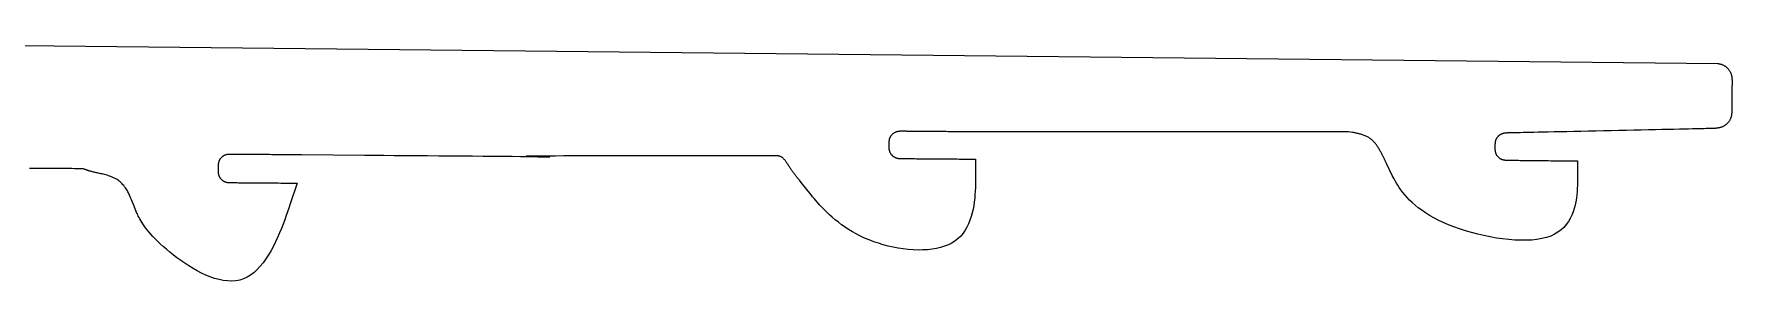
# Model space of a CAD drawing. Header units: millimetres. Extents: x 748 to 1839, y -342 to 525.
# Drawn here: x 1040.7 to 1333.8, y -341.2 to -298.4 of the extents above; entities that cross this region are included whole.
import ezdxf

# ---------------------------------------------------------------- set-up
doc = ezdxf.new("R2010")
doc.units = ezdxf.units.MM

msp = doc.modelspace()

# ---------------------------------------------------------------- linework, layer by layer
at = {"flags": 128}
msp.add_lwpolyline([(849.06424, -298.438248), (1331.347289, -303.562503), (1331.428751, -303.573994), (1331.511852, -303.587619), (1331.596312, -303.603567), (1331.68185, -303.622029), (1331.768183, -303.643193), (1331.855033, -303.667248), (1331.942117, -303.694385), (1332.029155, -303.724793), (1332.115865, -303.75866), (1332.201968, -303.796177), (1332.287203, -303.837477), (1332.371399, -303.882465), (1332.454407, -303.930992), (1332.536077, -303.982908), (1332.61626, -304.038064), (1332.694807, -304.09631), (1332.771567, -304.157495), (1332.846391, -304.22147), (1332.91913, -304.288086), (1332.989633, -304.357191), (1333.057753, -304.428637), (1333.123338, -304.502274), (1333.18624, -304.577951), (1333.246309, -304.655519), (1333.303395, -304.734828), (1333.35735, -304.815729), (1333.408022, -304.898071), (1333.455264, -304.981704), (1333.498925, -305.066479), (1333.538856, -305.152246), (1333.574964, -305.238834), (1333.607389, -305.325984), (1333.636326, -305.41342), (1333.661971, -305.500862), (1333.68452, -305.58803), (1333.70417, -305.674648), (1333.721115, -305.760435), (1333.735552, -305.845114), (1333.747676, -305.928405), (1333.757685, -306.01003), (1333.765773, -306.08971), (1333.772137, -306.167167), (1333.776972, -306.242122), (1333.780475, -306.314295), (1333.782841, -306.38341), (1333.784267, -306.449186), (1333.784948, -306.511344), (1333.78508, -306.569608), (1333.784859, -306.623697), (1333.781877, -306.988778), (1333.781877, -306.988869), (1333.781871, -306.989511), (1333.781857, -306.991253), (1333.78183, -306.994646), (1333.781785, -307.00024), (1333.781718, -307.008585), (1333.781624, -307.020231), (1333.781499, -307.035729), (1333.781339, -307.055628), (1333.781138, -307.080479), (1333.780894, -307.110832), (1333.780601, -307.147238), (1333.780254, -307.190246), (1333.77985, -307.240407), (1333.779384, -307.29827), (1333.778851, -307.364387), (1333.778247, -307.439307), (1333.777568, -307.523581), (1333.776809, -307.617758), (1333.775966, -307.72239), (1333.775037, -307.83775), (1333.774027, -307.963015), (1333.772947, -308.097082), (1333.771805, -308.238853), (1333.770609, -308.387226), (1333.769369, -308.541101), (1333.768094, -308.699378), (1333.766792, -308.860956), (1333.765472, -309.024735), (1333.764144, -309.189614), (1333.762815, -309.354494), (1333.761495, -309.518273), (1333.760194, -309.679851), (1333.758918, -309.838128), (1333.757678, -309.992003), (1333.756483, -310.140376), (1333.75534, -310.282146), (1333.75426, -310.416214), (1333.753251, -310.541478), (1333.752321, -310.656839), (1333.751478, -310.76147), (1333.750719, -310.855648), (1333.75004, -310.939921), (1333.749437, -311.014842), (1333.748904, -311.080958), (1333.748438, -311.138822), (1333.748033, -311.188983), (1333.747687, -311.231991), (1333.747394, -311.268396), (1333.747149, -311.29875), (1333.746949, -311.323601), (1333.746788, -311.3435), (1333.746663, -311.358997), (1333.74657, -311.370644), (1333.746502, -311.378988), (1333.746457, -311.384582), (1333.74643, -311.387975), (1333.746416, -311.389718), (1333.746411, -311.390359), (1333.74641, -311.390451), (1333.743971, -311.689071), (1333.743558, -311.73606), (1333.742938, -311.787264), (1333.741938, -311.84242), (1333.740388, -311.901262), (1333.738117, -311.963528), (1333.734952, -312.028954), (1333.730724, -312.097274), (1333.72526, -312.168226), (1333.718389, -312.241546), (1333.70994, -312.316969), (1333.699742, -312.394231), (1333.687624, -312.473069), (1333.673414, -312.553218), (1333.656941, -312.634415), (1333.638034, -312.716395), (1333.616521, -312.798894), (1333.592232, -312.881649), (1333.564995, -312.964395), (1333.534638, -313.046869), (1333.500991, -313.128807), (1333.463932, -313.209966), (1333.42354, -313.290199), (1333.379943, -313.369379), (1333.333271, -313.447378), (1333.283651, -313.52407), (1333.231213, -313.59933), (1333.176085, -313.67303), (1333.118396, -313.745043), (1333.058275, -313.815244), (1332.995849, -313.883506), (1332.931249, -313.949702), (1332.864602, -314.013706), (1332.796037, -314.075391), (1332.725683, -314.134631), (1332.653669, -314.191299), (1332.580122, -314.245268), (1332.505173, -314.296413), (1332.428949, -314.344606), (1332.351579, -314.389722), (1332.273192, -314.431633), (1332.193938, -314.470259), (1332.11406, -314.505703), (1332.033821, -314.538115), (1331.953485, -314.567643), (1331.873316, -314.594436), (1331.793576, -314.618645), (1331.714531, -314.640418), (1331.636444, -314.659903), (1331.559578, -314.677251), (1331.484198, -314.692611), (1331.410567, -314.706131), (1331.338948, -314.71796), (1331.269607, -314.728249), (1331.202806, -314.737146), (1331.138809, -314.744799), (1331.077881, -314.75136), (1331.020284, -314.756976), (1330.966283, -314.761796), (1330.916141, -314.76597), (1330.577661, -314.792838), (1330.576926, -314.792854), (1330.571774, -314.792966), (1330.557792, -314.793272), (1330.530563, -314.793866), (1330.485672, -314.794847), (1330.418705, -314.796309), (1330.325244, -314.79835), (1330.200875, -314.801066), (1330.041182, -314.804553), (1329.84175, -314.808908), (1329.598163, -314.814227), (1329.306006, -314.820607), (1328.960864, -314.828143), (1328.55832, -314.836934), (1328.09396, -314.847074), (1327.563367, -314.85866), (1326.962128, -314.871789), (1326.285825, -314.886557), (1325.530043, -314.903061), (1324.690368, -314.921397), (1323.764591, -314.941613), (1322.759336, -314.963564), (1321.683433, -314.987058), (1320.545714, -315.011902), (1319.355009, -315.037903), (1318.120149, -315.064868), (1316.849966, -315.092605), (1315.553289, -315.12092), (1314.238951, -315.149621), (1312.915782, -315.178514), (1311.592613, -315.207408), (1310.278275, -315.236109), (1308.981598, -315.264424), (1307.711415, -315.292161), (1306.476555, -315.319126), (1305.28585, -315.345127), (1304.148131, -315.369971), (1303.072228, -315.393465), (1302.066972, -315.415416), (1301.141196, -315.435632), (1300.30152, -315.453968), (1299.545739, -315.470472), (1298.869436, -315.48524), (1298.268197, -315.498369), (1297.737604, -315.509955), (1297.273244, -315.520095), (1296.8707, -315.528886), (1296.525558, -315.536422), (1296.233401, -315.542802), (1295.989814, -315.548121), (1295.790382, -315.552476), (1295.630689, -315.555963), (1295.50632, -315.558679), (1295.412859, -315.56072), (1295.345891, -315.562182), (1295.301001, -315.563163), (1295.273772, -315.563757), (1295.25979, -315.564062), (1295.254638, -315.564175), (1295.253902, -315.564191), (1295.036427, -315.568986), (1295.002207, -315.569761), (1294.964916, -315.570728), (1294.924746, -315.572005), (1294.881889, -315.573712), (1294.836536, -315.575968), (1294.78888, -315.578892), (1294.739111, -315.582605), (1294.687421, -315.587225), (1294.634002, -315.592871), (1294.579046, -315.599664), (1294.522744, -315.607721), (1294.465288, -315.617163), (1294.406869, -315.628109), (1294.347679, -315.640678), (1294.28791, -315.65499), (1294.227753, -315.671164), (1294.1674, -315.689319), (1294.107042, -315.709574), (1294.046872, -315.73205), (1293.987081, -315.756864), (1293.927846, -315.784103), (1293.869285, -315.813712), (1293.811505, -315.845605), (1293.754609, -315.879695), (1293.698703, -315.915893), (1293.643891, -315.954112), (1293.590278, -315.994265), (1293.537968, -316.036265), (1293.487066, -316.080023), (1293.437678, -316.125453), (1293.389907, -316.172466), (1293.343859, -316.220977), (1293.299638, -316.270896), (1293.257348, -316.322136), (1293.217096, -316.374611), (1293.178985, -316.428233), (1293.143119, -316.482913), (1293.109605, -316.538566), (1293.078546, -316.595102), (1293.050048, -316.652436), (1293.024175, -316.71046), (1293.000835, -316.768996), (1292.979897, -316.827847), (1292.961228, -316.886815), (1292.944696, -316.945702), (1292.930169, -317.004311), (1292.917516, -317.062445), (1292.906604, -317.119906), (1292.897303, -317.176497), (1292.889479, -317.23202), (1292.883, -317.286278), (1292.877736, -317.339073), (1292.873554, -317.390208), (1292.870322, -317.439485), (1292.867908, -317.486707), (1292.86618, -317.531677), (1292.865007, -317.574197), (1292.864255, -317.614069), (1292.863795, -317.651097), (1292.861716, -317.901069), (1292.860021, -318.117056), (1292.859776, -318.151042), (1292.859642, -318.188077), (1292.859753, -318.22797), (1292.860244, -318.270531), (1292.861252, -318.315568), (1292.862911, -318.36289), (1292.865356, -318.412307), (1292.868724, -318.463628), (1292.873149, -318.516662), (1292.878767, -318.571218), (1292.885713, -318.627105), (1292.894123, -318.684133), (1292.904131, -318.74211), (1292.915874, -318.800846), (1292.929487, -318.86015), (1292.945104, -318.919831), (1292.962862, -318.979698), (1292.982895, -319.03956), (1293.005339, -319.099226), (1293.03033, -319.158507), (1293.057963, -319.217224), (1293.088173, -319.275262), (1293.120856, -319.332518), (1293.155909, -319.388889), (1293.193227, -319.444274), (1293.232705, -319.498569), (1293.27424, -319.551671), (1293.317727, -319.60348), (1293.363063, -319.653892), (1293.410142, -319.702805), (1293.458861, -319.750116), (1293.509116, -319.795723), (1293.560802, -319.839523), (1293.613815, -319.881415), (1293.668051, -319.921295), (1293.723406, -319.959062), (1293.779775, -319.994612), (1293.837055, -320.027844), (1293.895141, -320.058654), (1293.953928, -320.086941), (1294.013299, -320.112641), (1294.073075, -320.135844), (1294.133064, -320.156681), (1294.193072, -320.175279), (1294.252908, -320.19177), (1294.312379, -320.206282), (1294.371291, -320.218945), (1294.429454, -320.229888), (1294.486673, -320.239241), (1294.542757, -320.247134), (1294.597513, -320.253695), (1294.650748, -320.259054), (1294.702269, -320.263341), (1294.751885, -320.266685), (1294.799402, -320.269215), (1294.844628, -320.271062), (1294.88737, -320.272354), (1294.927436, -320.273222), (1294.964633, -320.273793), (1295.215707, -320.276638), (1295.215955, -320.276641), (1295.217688, -320.27666), (1295.222394, -320.276711), (1295.231558, -320.276811), (1295.246665, -320.276977), (1295.269203, -320.277223), (1295.300657, -320.277567), (1295.342512, -320.278024), (1295.396256, -320.278612), (1295.463374, -320.279346), (1295.545352, -320.280242), (1295.643675, -320.281317), (1295.759831, -320.282587), (1295.895305, -320.284068), (1296.051583, -320.285776), (1296.230151, -320.287728), (1296.432495, -320.28994), (1296.660101, -320.292429), (1296.914455, -320.295209), (1297.197043, -320.298299), (1297.508608, -320.301705), (1297.846921, -320.305404), (1298.20901, -320.309362), (1298.591903, -320.313548), (1298.992629, -320.317929), (1299.408214, -320.322472), (1299.835687, -320.327145), (1300.272076, -320.331916), (1300.714409, -320.336752), (1301.159715, -320.34162), (1301.60502, -320.346489), (1302.047353, -320.351324), (1302.483742, -320.356095), (1302.911216, -320.360768), (1303.326801, -320.365312), (1303.727526, -320.369693), (1304.110419, -320.373878), (1304.472508, -320.377837), (1304.810822, -320.381536), (1305.122387, -320.384942), (1305.404975, -320.388031), (1305.659329, -320.390812), (1305.886935, -320.3933), (1306.089279, -320.395512), (1306.267846, -320.397464), (1306.424124, -320.399173), (1306.559598, -320.400654), (1306.675754, -320.401924), (1306.774078, -320.402999), (1306.856056, -320.403895), (1306.923173, -320.404629), (1306.976917, -320.405216), (1307.018773, -320.405674), (1307.050227, -320.406018), (1307.072764, -320.406264), (1307.087872, -320.406429), (1307.097036, -320.406529), (1307.101741, -320.406581), (1307.103475, -320.4066), (1307.103723, -320.406602), (1307.107691, -323.190543), (1307.107735, -323.6282), (1307.104356, -324.102737), (1307.094069, -324.609274), (1307.073392, -325.142931), (1307.03884, -325.69883), (1306.986931, -326.27209), (1306.91418, -326.857832), (1306.817105, -327.451176), (1306.692223, -328.047243), (1306.536048, -328.641154), (1306.3451, -329.228029), (1306.115892, -329.802988), (1305.844944, -330.361152), (1305.52877, -330.897641), (1305.163888, -331.407576), (1304.746814, -331.886077), (1304.274064, -332.328265), (1303.742156, -332.72926), (1303.147606, -333.084183), (1302.48693, -333.388154), (1301.758278, -333.637468), (1300.96633, -333.833115), (1300.1174, -333.977261), (1299.217801, -334.072071), (1298.273847, -334.11971), (1297.29185, -334.122342), (1296.278125, -334.082133), (1295.238985, -334.001247), (1294.180743, -333.88185), (1293.109713, -333.726107), (1292.032208, -333.536182), (1290.954541, -333.314241), (1289.883026, -333.062449), (1288.823977, -332.78297), (1287.783706, -332.47797), (1286.768527, -332.149613), (1285.784753, -331.800065), (1284.838699, -331.431491), (1283.936677, -331.046055), (1283.085, -330.645923), (1282.288566, -330.233225), (1281.546602, -329.809952), (1280.856921, -329.378061), (1280.217333, -328.93951), (1279.625651, -328.496253), (1279.079685, -328.05025), (1278.577248, -327.603455), (1278.116152, -327.157826), (1277.694206, -326.71532), (1277.309224, -326.277893), (1276.959017, -325.847502), (1276.641396, -325.426104), (1276.354173, -325.015656), (1276.09516, -324.618114), (1275.862167, -324.235435), (1275.653007, -323.869576), (1275.465492, -323.522494), (1275.297432, -323.196145), (1275.146639, -322.892486), (1274.151565, -320.8399), (1273.931609, -320.385727), (1273.896987, -320.314264), (1273.859188, -320.236401), (1273.818336, -320.152553), (1273.774554, -320.063133), (1273.727966, -319.968554), (1273.678693, -319.86923), (1273.62686, -319.765574), (1273.572589, -319.657999), (1273.516004, -319.546919), (1273.457228, -319.432748), (1273.396383, -319.315899), (1273.333594, -319.196786), (1273.268982, -319.075821), (1273.202671, -318.953418), (1273.134785, -318.829992), (1273.065446, -318.705954), (1272.994778, -318.58172), (1272.922903, -318.457701), (1272.849945, -318.334312), (1272.776026, -318.211966), (1272.701217, -318.091028), (1272.625369, -317.971663), (1272.548281, -317.85399), (1272.469753, -317.738126), (1272.389584, -317.624188), (1272.30757, -317.512294), (1272.223513, -317.402562), (1272.13721, -317.295109), (1272.04846, -317.190053), (1271.957063, -317.08751), (1271.862816, -316.987599), (1271.765519, -316.890437), (1271.66497, -316.796142), (1271.560968, -316.704831), (1271.453313, -316.616621), (1271.341802, -316.53163), (1271.226235, -316.449976), (1271.10641, -316.371776), (1270.982126, -316.297147), (1270.853182, -316.226207), (1270.719526, -316.159036), (1270.581702, -316.095558), (1270.440402, -316.035661), (1270.29632, -315.979232), (1270.150149, -315.926158), (1270.002581, -315.876327), (1269.854309, -315.829624), (1269.706027, -315.785939), (1269.558427, -315.745157), (1269.412202, -315.707166), (1269.268045, -315.671853), (1269.12665, -315.639106), (1268.988709, -315.60881), (1268.854914, -315.580855), (1268.72596, -315.555125), (1268.602539, -315.53151), (1268.485343, -315.509895), (1268.375067, -315.490169), (1268.272402, -315.472218), (1267.578197, -315.352627), (1267.576823, -315.352627), (1267.567202, -315.352626), (1267.541089, -315.352623), (1267.490237, -315.352617), (1267.406401, -315.352608), (1267.281333, -315.352595), (1267.106788, -315.352576), (1266.874519, -315.35255), (1266.576281, -315.352518), (1266.203826, -315.352477), (1265.74891, -315.352428), (1265.203284, -315.352368), (1264.558705, -315.352298), (1263.806924, -315.352216), (1262.939696, -315.352121), (1261.948775, -315.352013), (1260.825914, -315.351891), (1259.562867, -315.351753), (1258.151388, -315.351599), (1256.583231, -315.351428), (1254.854273, -315.35124), (1252.976883, -315.351035), (1250.967553, -315.350816), (1248.842775, -315.350584), (1246.619044, -315.350342), (1244.31285, -315.35009), (1241.940686, -315.349832), (1239.519045, -315.349568), (1237.064418, -315.3493), (1234.5933, -315.349031), (1232.122181, -315.348761), (1229.667555, -315.348494), (1227.245914, -315.34823), (1224.87375, -315.347971), (1222.567556, -315.347719), (1220.343824, -315.347477), (1218.219047, -315.347245), (1216.209717, -315.347026), (1214.332327, -315.346822), (1212.603369, -315.346633), (1211.035212, -315.346462), (1209.623733, -315.346308), (1208.360686, -315.346171), (1207.237825, -315.346048), (1206.246904, -315.34594), (1205.379676, -315.345845), (1204.627895, -315.345764), (1203.983315, -315.345693), (1203.43769, -315.345634), (1202.982774, -315.345584), (1202.610319, -315.345544), (1202.312081, -315.345511), (1202.079812, -315.345486), (1201.905267, -315.345467), (1201.780199, -315.345453), (1201.696363, -315.345444), (1201.645511, -315.345438), (1201.619398, -315.345436), (1201.609777, -315.345434), (1201.608403, -315.345434), (1201.608403, -315.345435), (1201.608402, -315.345438), (1201.608401, -315.345447), (1201.608399, -315.345463), (1201.608394, -315.345491), (1201.608388, -315.345533), (1201.60838, -315.34559), (1201.608368, -315.345667), (1201.608354, -315.345766), (1201.608336, -315.345889), (1201.608313, -315.34604), (1201.608287, -315.34622), (1201.608255, -315.346433), (1201.608219, -315.346682), (1201.608176, -315.346969), (1201.608128, -315.347297), (1201.608073, -315.347668), (1201.608011, -315.348086), (1201.607942, -315.348553), (1201.607865, -315.349072), (1201.607781, -315.349644), (1201.607689, -315.350265), (1201.607591, -315.35093), (1201.607487, -315.351633), (1201.607378, -315.352369), (1201.607266, -315.353132), (1201.60715, -315.353916), (1201.607031, -315.354718), (1201.606911, -315.35553), (1201.606791, -315.356347), (1201.60667, -315.357165), (1201.60655, -315.357977), (1201.606432, -315.358778), (1201.606316, -315.359563), (1201.606203, -315.360326), (1201.606094, -315.361062), (1201.60599, -315.361765), (1201.605892, -315.36243), (1201.6058, -315.363051), (1201.605716, -315.363623), (1201.605639, -315.364142), (1201.60557, -315.364609), (1201.605509, -315.365026), (1201.605454, -315.365398), (1201.605405, -315.365726), (1201.605363, -315.366013), (1201.605326, -315.366261), (1201.605295, -315.366475), (1201.605268, -315.366655), (1201.605246, -315.366806), (1201.605228, -315.366929), (1201.605213, -315.367028), (1201.605202, -315.367104), (1201.605193, -315.367162), (1201.605187, -315.367204), (1201.605183, -315.367231), (1201.60518, -315.367248), (1201.605179, -315.367257), (1201.605179, -315.36726), (1201.60495, -315.367259), (1201.60335, -315.367245), (1201.599006, -315.36721), (1201.590548, -315.367141), (1201.576603, -315.367028), (1201.5558, -315.366859), (1201.526767, -315.366622), (1201.488133, -315.366308), (1201.438525, -315.365904), (1201.376573, -315.3654), (1201.300905, -315.364784), (1201.210149, -315.364046), (1201.102933, -315.363174), (1200.977885, -315.362156), (1200.833635, -315.360982), (1200.668811, -315.359641), (1200.48204, -315.358121), (1200.271952, -315.356412), (1200.037174, -315.354501), (1199.776336, -315.352379), (1199.48875, -315.350039), (1199.176475, -315.347498), (1198.842254, -315.344778), (1198.48883, -315.341902), (1198.118947, -315.338893), (1197.735347, -315.335771), (1197.340774, -315.332561), (1196.937972, -315.329283), (1196.529683, -315.325961), (1196.11865, -315.322616), (1195.707618, -315.319272), (1195.299328, -315.315949), (1194.896526, -315.312672), (1194.501953, -315.309461), (1194.118353, -315.30634), (1193.74847, -315.30333), (1193.395046, -315.300454), (1193.060825, -315.297734), (1192.74855, -315.295193), (1192.460964, -315.292853), (1192.200126, -315.290731), (1191.965348, -315.28882), (1191.75526, -315.287111), (1191.568489, -315.285591), (1191.403665, -315.28425), (1191.259415, -315.283076), (1191.134368, -315.282059), (1191.027152, -315.281186), (1190.936395, -315.280448), (1190.860727, -315.279832), (1190.798775, -315.279328), (1190.749168, -315.278924), (1190.710533, -315.27861), (1190.6815, -315.278374), (1190.660697, -315.278204), (1190.646752, -315.278091), (1190.638294, -315.278022), (1190.63395, -315.277987), (1190.63235, -315.277974), (1190.632122, -315.277972), (1190.414605, -315.276194), (1190.380378, -315.275937), (1190.34308, -315.275787), (1190.302903, -315.275878), (1190.260038, -315.276345), (1190.214677, -315.277322), (1190.167013, -315.278943), (1190.117235, -315.281342), (1190.065537, -315.284653), (1190.01211, -315.28901), (1189.957146, -315.294548), (1189.900837, -315.3014), (1189.843373, -315.309701), (1189.784947, -315.319585), (1189.725752, -315.331186), (1189.665977, -315.344637), (1189.605815, -315.360074), (1189.545459, -315.37763), (1189.485099, -315.397439), (1189.424927, -315.419636), (1189.365135, -315.444354), (1189.3059, -315.471689), (1189.247342, -315.501577), (1189.189564, -315.533917), (1189.132673, -315.568605), (1189.076771, -315.60554), (1189.021965, -315.644619), (1188.968358, -315.685741), (1188.916056, -315.728803), (1188.865163, -315.773702), (1188.815783, -315.820337), (1188.768022, -315.868606), (1188.721984, -315.918405), (1188.677773, -315.969633), (1188.635495, -316.022187), (1188.595254, -316.075966), (1188.557155, -316.130866), (1188.521302, -316.186787), (1188.4878, -316.243625), (1188.456753, -316.301278), (1188.428267, -316.359644), (1188.402407, -316.418606), (1188.379079, -316.477986), (1188.358153, -316.537592), (1188.339496, -316.597231), (1188.322976, -316.65671), (1188.308461, -316.715838), (1188.29582, -316.774421), (1188.28492, -316.832268), (1188.27563, -316.889184), (1188.267817, -316.944979), (1188.261349, -316.99946), (1188.256095, -317.052433), (1188.251923, -317.103707), (1188.2487, -317.153088), (1188.246295, -317.200385), (1188.244576, -317.245405), (1188.243411, -317.287955), (1188.242668, -317.327843), (1188.242214, -317.364877), (1188.240183, -317.61485), (1188.238405, -317.830837), (1188.238148, -317.864823), (1188.237999, -317.901859), (1188.238095, -317.941753), (1188.238571, -317.984317), (1188.239563, -318.029359), (1188.241205, -318.076689), (1188.243634, -318.126116), (1188.246985, -318.177451), (1188.251394, -318.230503), (1188.256997, -318.285082), (1188.263928, -318.340996), (1188.272323, -318.398057), (1188.282318, -318.456073), (1188.294049, -318.514854), (1188.30765, -318.57421), (1188.323258, -318.63395), (1188.341008, -318.693885), (1188.361036, -318.753823), (1188.383477, -318.813574), (1188.408467, -318.872949), (1188.4361, -318.931771), (1188.466314, -318.989921), (1188.499003, -319.047296), (1188.534063, -319.103791), (1188.571389, -319.159304), (1188.610877, -319.213729), (1188.652423, -319.266963), (1188.695922, -319.318901), (1188.741269, -319.369441), (1188.788361, -319.418477), (1188.837093, -319.465906), (1188.887359, -319.511623), (1188.939057, -319.555526), (1188.992081, -319.597509), (1189.046327, -319.63747), (1189.10169, -319.675303), (1189.158067, -319.710905), (1189.215352, -319.744172), (1189.273441, -319.775), (1189.33223, -319.803285), (1189.3916, -319.828962), (1189.451372, -319.852123), (1189.511355, -319.8729), (1189.571356, -319.891422), (1189.631183, -319.907822), (1189.690642, -319.92223), (1189.749543, -319.934778), (1189.807692, -319.945596), (1189.864897, -319.954816), (1189.920966, -319.962568), (1189.975706, -319.968984), (1190.028924, -319.974195), (1190.08043, -319.978332), (1190.130029, -319.981526), (1190.177529, -319.983908), (1190.222739, -319.98561), (1190.265466, -319.986761), (1190.305517, -319.987494), (1190.3427, -319.987939), (1190.593678, -319.989923), (1190.59394, -319.989925), (1190.595778, -319.98994), (1190.600766, -319.989981), (1190.61048, -319.990059), (1190.626495, -319.99019), (1190.650385, -319.990384), (1190.683727, -319.990655), (1190.728095, -319.991016), (1190.785064, -319.991479), (1190.856211, -319.992057), (1190.943109, -319.992763), (1191.047335, -319.993611), (1191.170463, -319.994611), (1191.314068, -319.995779), (1191.479727, -319.997125), (1191.669013, -319.998664), (1191.883502, -320.000407), (1192.12477, -320.002369), (1192.394391, -320.00456), (1192.693941, -320.006995), (1193.024208, -320.00968), (1193.382828, -320.012595), (1193.766651, -320.015715), (1194.172527, -320.019014), (1194.597305, -320.022467), (1195.037835, -320.026048), (1195.490967, -320.029731), (1195.95355, -320.033491), (1196.422434, -320.037303), (1196.894468, -320.04114), (1197.366502, -320.044977), (1197.835386, -320.048788), (1198.297969, -320.052548), (1198.7511, -320.056232), (1199.191631, -320.059813), (1199.616409, -320.063265), (1200.022285, -320.066565), (1200.406108, -320.069685), (1200.764728, -320.0726), (1201.094994, -320.075284), (1201.394544, -320.077719), (1201.664165, -320.079911), (1201.905433, -320.081872), (1202.119923, -320.083616), (1202.309209, -320.085154), (1202.474867, -320.086501), (1202.618473, -320.087668), (1202.741601, -320.088669), (1202.845826, -320.089516), (1202.932724, -320.090223), (1203.003871, -320.090801), (1203.060841, -320.091264), (1203.105209, -320.091625), (1203.13855, -320.091896), (1203.162441, -320.09209), (1203.178455, -320.09222), (1203.188169, -320.092299), (1203.193157, -320.09234), (1203.194995, -320.092354), (1203.195257, -320.092357), (1203.199267, -322.999358), (1203.199456, -323.456435), (1203.197048, -323.952464), (1203.189386, -324.482793), (1203.173814, -325.042769), (1203.147674, -325.627739), (1203.108309, -326.233049), (1203.053064, -326.854049), (1202.979279, -327.486084), (1202.8843, -328.124501), (1202.765469, -328.764649), (1202.620128, -329.401874), (1202.445622, -330.031524), (1202.239292, -330.648946), (1201.998483, -331.249487), (1201.720537, -331.828493), (1201.402798, -332.381314), (1201.042607, -332.903295), (1200.63731, -333.389784), (1200.184248, -333.836129), (1199.680764, -334.237676), (1199.125344, -334.590778), (1198.521037, -334.895812), (1197.872037, -335.154158), (1197.182535, -335.367199), (1196.456724, -335.536315), (1195.698795, -335.662889), (1194.912941, -335.748303), (1194.103354, -335.793936), (1193.274226, -335.801172), (1192.42975, -335.771391), (1191.574117, -335.705976), (1190.71152, -335.606307), (1189.846151, -335.473767), (1188.982202, -335.309737), (1188.123865, -335.115598), (1187.275333, -334.892732), (1186.440798, -334.64252), (1185.624452, -334.366345), (1184.830486, -334.065587), (1184.063094, -333.741629), (1183.325698, -333.396033), (1182.618642, -333.031092), (1181.9415, -332.649281), (1181.293846, -332.253073), (1180.675255, -331.844942), (1180.085302, -331.427363), (1179.52356, -331.00281), (1178.989604, -330.573757), (1178.483008, -330.142678), (1178.003347, -329.712047), (1177.550196, -329.28434), (1177.123127, -328.862029), (1176.721717, -328.447589), (1176.345538, -328.043494), (1175.994166, -327.652219), (1175.667175, -327.276237), (1175.364139, -326.918024), (1175.084633, -326.580052), (1174.828231, -326.264796), (1173.110995, -324.130428), (1172.79026, -323.731689), (1172.739799, -323.668941), (1172.684856, -323.600532), (1172.625759, -323.526783), (1172.562839, -323.448015), (1172.496423, -323.364547), (1172.426841, -323.276701), (1172.354421, -323.184796), (1172.279493, -323.089154), (1172.202386, -322.990095), (1172.123428, -322.887938), (1172.042948, -322.783006), (1171.961276, -322.675617), (1171.87874, -322.566093), (1171.795669, -322.454755), (1171.712392, -322.341922), (1171.629238, -322.227915), (1171.546537, -322.113054), (1171.464616, -321.997661), (1171.383805, -321.882055), (1171.304433, -321.766557), (1171.226756, -321.651477), (1171.150734, -321.537081), (1171.076257, -321.423627), (1171.003212, -321.311369), (1170.931488, -321.200566), (1170.860973, -321.091472), (1170.791555, -320.984344), (1170.723122, -320.879439), (1170.655564, -320.777012), (1170.588767, -320.67732), (1170.52262, -320.580619), (1170.457011, -320.487166), (1170.39183, -320.397217), (1170.326963, -320.311027), (1170.262299, -320.228854), (1170.197726, -320.150953), (1170.133133, -320.077581), (1170.068408, -320.008994), (1170.003438, -319.945448), (1169.938113, -319.8872), (1169.872372, -319.834417), (1169.806363, -319.786909), (1169.740284, -319.744401), (1169.674334, -319.706613), (1169.608712, -319.673267), (1169.543617, -319.644087), (1169.479249, -319.618794), (1169.415805, -319.597111), (1169.353485, -319.578759), (1169.292487, -319.563462), (1169.233011, -319.550941), (1169.175256, -319.540918), (1169.119421, -319.533117), (1169.065703, -319.527258), (1169.014303, -319.523064), (1168.965419, -319.520259), (1168.91925, -319.518563), (1168.875996, -319.517698), (1168.835854, -319.517389), (1168.564972, -319.517438), (1159.132761, -319.519381), (1157.6502, -319.519693), (1156.044227, -319.520067), (1154.332913, -319.520537), (1152.534331, -319.521138), (1150.66655, -319.521902), (1148.747643, -319.522863), (1146.795681, -319.524054), (1144.828735, -319.52551), (1142.864876, -319.527264), (1140.922176, -319.529348), (1139.018707, -319.531798), (1137.172539, -319.534646), (1135.401744, -319.537927), (1133.724393, -319.541672), (1132.158558, -319.545918), (1130.722309, -319.550695), (1129.433719, -319.55604), (1128.310858, -319.561984), (1127.371798, -319.568561), (1126.634611, -319.575806), (1126.110691, -319.583725), (1125.784732, -319.592215), (1125.634752, -319.601148), (1125.638769, -319.610394), (1125.774799, -319.619826), (1126.020861, -319.629314), (1126.354971, -319.638728), (1126.755149, -319.647941), (1127.19941, -319.656823), (1127.665774, -319.665245), (1128.132256, -319.673078), (1128.576876, -319.680193), (1128.97765, -319.686462), (1129.312596, -319.691756), (1129.559732, -319.695945), (1129.697075, -319.6989), (1129.702644, -319.700493), (1129.554454, -319.700595), (1129.230525, -319.699076), (1128.708873, -319.695808), (1127.974188, -319.690709), (1127.037845, -319.683883), (1125.917893, -319.675481), (1124.632378, -319.665656), (1123.199348, -319.654557), (1121.636851, -319.642337), (1119.962934, -319.629146), (1118.195644, -319.615137), (1116.353029, -319.60046), (1114.453136, -319.585267), (1112.514014, -319.569709), (1110.553708, -319.553938), (1108.590267, -319.538104), (1106.641739, -319.522359), (1104.72617, -319.506855), (1102.861608, -319.491743), (1101.066101, -319.477173), (1099.357695, -319.463298), (1097.75444, -319.450268), (1086.858085, -319.361679), (1086.857835, -319.361677), (1086.856085, -319.361663), (1086.851333, -319.361624), (1086.842081, -319.361549), (1086.826827, -319.361425), (1086.804071, -319.361241), (1086.772313, -319.360983), (1086.730052, -319.36064), (1086.675788, -319.360199), (1086.608021, -319.359649), (1086.525249, -319.358976), (1086.425974, -319.35817), (1086.308693, -319.357218), (1086.171908, -319.356107), (1086.014117, -319.354826), (1085.833821, -319.353362), (1085.629518, -319.351703), (1085.399709, -319.349836), (1085.142892, -319.347751), (1084.857569, -319.345434), (1084.542988, -319.342879), (1084.201399, -319.340105), (1083.835805, -319.337136), (1083.449205, -319.333997), (1083.044601, -319.330711), (1082.624992, -319.327304), (1082.193381, -319.323799), (1081.752767, -319.320221), (1081.306152, -319.316594), (1080.856536, -319.312943), (1080.40692, -319.309291), (1079.960304, -319.305665), (1079.519691, -319.302087), (1079.088079, -319.298582), (1078.668471, -319.295174), (1078.263867, -319.291888), (1077.877267, -319.288749), (1077.511672, -319.28578), (1077.170084, -319.283006), (1076.855503, -319.280452), (1076.570179, -319.278135), (1076.313363, -319.276049), (1076.083554, -319.274183), (1075.879251, -319.272524), (1075.698954, -319.27106), (1075.541164, -319.269778), (1075.404378, -319.268667), (1075.287098, -319.267715), (1075.187822, -319.266909), (1075.105051, -319.266237), (1075.037284, -319.265686), (1074.98302, -319.265246), (1074.940759, -319.264903), (1074.909, -319.264645), (1074.886245, -319.26446), (1074.870991, -319.264336), (1074.861738, -319.264261), (1074.856987, -319.264222), (1074.855237, -319.264208), (1074.854987, -319.264206), (1074.63747, -319.262387), (1074.603243, -319.262123), (1074.565945, -319.261966), (1074.525768, -319.26205), (1074.482903, -319.262509), (1074.437543, -319.263478), (1074.389879, -319.265091), (1074.340102, -319.267481), (1074.288405, -319.270784), (1074.234979, -319.275134), (1074.180016, -319.280663), (1074.123708, -319.287508), (1074.066247, -319.295802), (1074.007824, -319.305679), (1073.948631, -319.317273), (1073.888859, -319.33072), (1073.828702, -319.346152), (1073.768349, -319.363704), (1073.707994, -319.38351), (1073.647827, -319.405705), (1073.588041, -319.430423), (1073.528813, -319.457758), (1073.470261, -319.487648), (1073.412491, -319.519991), (1073.355608, -319.554683), (1073.299714, -319.591623), (1073.244916, -319.630708), (1073.191318, -319.671837), (1073.139024, -319.714906), (1073.088139, -319.759814), (1073.038767, -319.806458), (1072.991013, -319.854736), (1072.944982, -319.904545), (1072.900779, -319.955783), (1072.858507, -320.008349), (1072.818271, -320.062139), (1072.780176, -320.117051), (1072.744327, -320.172984), (1072.710828, -320.229834), (1072.679783, -320.287499), (1072.651297, -320.345878), (1072.625436, -320.404852), (1072.602107, -320.464245), (1072.581178, -320.523863), (1072.562517, -320.583514), (1072.545993, -320.643006), (1072.531473, -320.702145), (1072.518825, -320.76074), (1072.507919, -320.818598), (1072.498621, -320.875526), (1072.4908, -320.931332), (1072.484325, -320.985823), (1072.479063, -321.038807), (1072.474882, -321.090091), (1072.471652, -321.139482), (1072.469238, -321.186788), (1072.467511, -321.231817), (1072.466338, -321.274375), (1072.465587, -321.314271), (1072.465127, -321.351311), (1072.463048, -321.601332), (1072.463048, -321.601334), (1072.463048, -321.601346), (1072.463048, -321.601381), (1072.463049, -321.601448), (1072.463051, -321.601558), (1072.463053, -321.601722), (1072.463056, -321.601952), (1072.463061, -321.602258), (1072.463066, -321.60265), (1072.463073, -321.60314), (1072.463082, -321.603739), (1072.463092, -321.604457), (1072.463104, -321.605305), (1072.463118, -321.606294), (1072.463135, -321.607435), (1072.463153, -321.608739), (1072.463175, -321.610217), (1072.463198, -321.611879), (1072.463225, -321.613736), (1072.463254, -321.6158), (1072.463287, -321.618075), (1072.463322, -321.620545), (1072.46336, -321.623189), (1072.4634, -321.625985), (1072.463442, -321.628911), (1072.463485, -321.631946), (1072.46353, -321.635068), (1072.463575, -321.638254), (1072.463621, -321.641484), (1072.463668, -321.644736), (1072.463714, -321.647988), (1072.46376, -321.651218), (1072.463806, -321.654404), (1072.46385, -321.657526), (1072.463894, -321.66056), (1072.463936, -321.663486), (1072.463975, -321.666282), (1072.464013, -321.668926), (1072.464049, -321.671397), (1072.464081, -321.673672), (1072.464111, -321.675735), (1072.464137, -321.677593), (1072.464161, -321.679255), (1072.464182, -321.680732), (1072.464201, -321.682036), (1072.464217, -321.683177), (1072.464231, -321.684167), (1072.464243, -321.685015), (1072.464253, -321.685733), (1072.464262, -321.686331), (1072.464269, -321.686822), (1072.464274, -321.687214), (1072.464279, -321.68752), (1072.464282, -321.687749), (1072.464284, -321.687914), (1072.464286, -321.688024), (1072.464287, -321.688091), (1072.464288, -321.688126), (1072.464288, -321.688138), (1072.464288, -321.68814), (1072.464288, -321.688142), (1072.464287, -321.688154), (1072.464286, -321.688189), (1072.464284, -321.688256), (1072.464281, -321.688366), (1072.464277, -321.688531), (1072.46427, -321.68876), (1072.464261, -321.689066), (1072.46425, -321.689458), (1072.464236, -321.689949), (1072.464219, -321.690547), (1072.464198, -321.691265), (1072.464174, -321.692113), (1072.464146, -321.693103), (1072.464113, -321.694244), (1072.464076, -321.695548), (1072.464034, -321.697025), (1072.463986, -321.698687), (1072.463933, -321.700545), (1072.463874, -321.702608), (1072.463809, -321.704883), (1072.463739, -321.707354), (1072.463663, -321.709998), (1072.463583, -321.712794), (1072.4635, -321.71572), (1072.463413, -321.718754), (1072.463324, -321.721876), (1072.463233, -321.725062), (1072.46314, -321.728292), (1072.463048, -321.731544), (1072.462955, -321.734796), (1072.462862, -321.738026), (1072.462771, -321.741212), (1072.462682, -321.744334), (1072.462595, -321.747369), (1072.462512, -321.750295), (1072.462432, -321.753091), (1072.462356, -321.755735), (1072.462286, -321.758205), (1072.462221, -321.76048), (1072.462162, -321.762544), (1072.462109, -321.764401), (1072.462061, -321.766063), (1072.462019, -321.767541), (1072.461982, -321.768845), (1072.461949, -321.769986), (1072.461921, -321.770975), (1072.461897, -321.771823), (1072.461876, -321.772541), (1072.461859, -321.77314), (1072.461845, -321.77363), (1072.461834, -321.774022), (1072.461825, -321.774328), (1072.461819, -321.774558), (1072.461814, -321.774722), (1072.461811, -321.774832), (1072.461809, -321.774899), (1072.461808, -321.774934), (1072.461808, -321.774946), (1072.461807, -321.774948), (1072.460071, -321.990935), (1072.45982, -322.024922), (1072.459679, -322.061957), (1072.459783, -322.101852), (1072.460266, -322.144415), (1072.461266, -322.189457), (1072.462917, -322.236786), (1072.465355, -322.286213), (1072.468716, -322.337547), (1072.473134, -322.390598), (1072.478745, -322.445175), (1072.485686, -322.501088), (1072.49409, -322.558146), (1072.504095, -322.61616), (1072.515834, -322.674938), (1072.529444, -322.734291), (1072.545061, -322.794028), (1072.562819, -322.853958), (1072.582854, -322.913891), (1072.605302, -322.973638), (1072.630298, -323.033006), (1072.657938, -323.091821), (1072.688157, -323.149965), (1072.72085, -323.207332), (1072.755913, -323.26382), (1072.793242, -323.319324), (1072.832733, -323.37374), (1072.874279, -323.426965), (1072.917778, -323.478894), (1072.963124, -323.529424), (1073.010213, -323.578451), (1073.058941, -323.625871), (1073.109203, -323.67158), (1073.160894, -323.715473), (1073.21391, -323.757448), (1073.268147, -323.797399), (1073.323499, -323.835224), (1073.379863, -323.870818), (1073.437134, -323.904078), (1073.495208, -323.934899), (1073.553979, -323.963177), (1073.613329, -323.988848), (1073.67308, -324.012004), (1073.733041, -324.032776), (1073.793018, -324.051294), (1073.852819, -324.06769), (1073.912253, -324.082095), (1073.971127, -324.09464), (1074.029248, -324.105455), (1074.086426, -324.114673), (1074.142467, -324.122424), (1074.197179, -324.128839), (1074.25037, -324.134048), (1074.301847, -324.138185), (1074.35142, -324.141378), (1074.398894, -324.14376), (1074.444079, -324.145461), (1074.486782, -324.146612), (1074.52681, -324.147345), (1074.563972, -324.14779), (1074.814807, -324.149774), (1074.815042, -324.149775), (1074.816688, -324.149789), (1074.821156, -324.149825), (1074.829857, -324.149896), (1074.844202, -324.150013), (1074.865602, -324.150186), (1074.895467, -324.150429), (1074.93521, -324.150752), (1074.98624, -324.151167), (1075.049969, -324.151685), (1075.127808, -324.152318), (1075.221167, -324.153077), (1075.331459, -324.153974), (1075.460093, -324.15502), (1075.60848, -324.156226), (1075.778032, -324.157604), (1075.97016, -324.159166), (1076.186274, -324.160923), (1076.427786, -324.162887), (1076.696106, -324.165068), (1076.991941, -324.167473), (1077.313173, -324.170085), (1077.65698, -324.17288), (1078.020542, -324.175836), (1078.401034, -324.178929), (1078.795637, -324.182137), (1079.201528, -324.185437), (1079.615884, -324.188806), (1080.035884, -324.19222), (1080.458706, -324.195658), (1080.881528, -324.199095), (1081.301528, -324.20251), (1081.715885, -324.205879), (1082.121775, -324.209178), (1082.516378, -324.212387), (1082.896871, -324.21548), (1083.260432, -324.218436), (1083.604239, -324.221231), (1083.925471, -324.223842), (1084.221306, -324.226247), (1084.489626, -324.228429), (1084.731138, -324.230392), (1084.947252, -324.232149), (1085.13938, -324.233711), (1085.308932, -324.23509), (1085.45732, -324.236296), (1085.585954, -324.237342), (1085.696245, -324.238239), (1085.789604, -324.238998), (1085.867443, -324.23963), (1085.931172, -324.240148), (1085.982202, -324.240563), (1086.021945, -324.240886), (1086.05181, -324.241129), (1086.07321, -324.241303), (1086.087555, -324.24142), (1086.096256, -324.241491), (1086.100724, -324.241527), (1086.10237, -324.24154), (1086.102605, -324.241542), (1084.861206, -327.967269), (1084.665615, -328.552881), (1084.450978, -329.187237), (1084.216869, -329.863196), (1083.962863, -330.573617), (1083.688536, -331.311357), (1083.393461, -332.069277), (1083.077214, -332.840233), (1082.739369, -333.617085), (1082.379501, -334.392691), (1081.997186, -335.15991), (1081.591997, -335.9116), (1081.163509, -336.64062), (1080.711297, -337.339828), (1080.234937, -338.002083), (1079.734002, -338.620244), (1079.208068, -339.187168), (1078.656708, -339.695715), (1078.079499, -340.138743), (1077.476015, -340.50911), (1076.84583, -340.799676), (1076.189145, -341.005341), (1075.508664, -341.12918), (1074.807714, -341.176309), (1074.089626, -341.151847), (1073.357729, -341.06091), (1072.61535, -340.908615), (1071.86582, -340.700079), (1071.112467, -340.44042), (1070.358621, -340.134754), (1069.60761, -339.7882), (1068.862763, -339.405873), (1068.127409, -338.992891), (1067.404878, -338.554371), (1066.698498, -338.09543), (1066.011598, -337.621186), (1065.347508, -337.136756), (1064.709556, -336.647256), (1064.101072, -336.157804), (1063.525383, -335.673516), (1062.985821, -335.199511), (1062.484881, -334.740054), (1062.021737, -334.29601), (1061.594732, -333.86739), (1061.202207, -333.454209), (1060.842503, -333.056478), (1060.513964, -332.674211), (1060.21493, -332.307422), (1059.943744, -331.956122), (1059.698747, -331.620325), (1059.478282, -331.300044), (1059.28069, -330.995291), (1059.104314, -330.706081), (1058.947494, -330.432425), (1058.808574, -330.174336), (1058.685895, -329.931828), (1058.577798, -329.704914), (1058.482626, -329.493606), (1058.398721, -329.297918), (1058.324425, -329.117862), (1057.838588, -327.909562), (1057.527608, -327.135853), (1057.478594, -327.014168), (1057.424711, -326.881921), (1057.365752, -326.740159), (1057.301513, -326.589924), (1057.231788, -326.432261), (1057.156372, -326.268216), (1057.075059, -326.098831), (1056.987645, -325.925153), (1056.893924, -325.748226), (1056.793691, -325.569093), (1056.68674, -325.3888), (1056.572867, -325.208392), (1056.451866, -325.028911), (1056.323532, -324.851404), (1056.187659, -324.676915), (1056.044042, -324.506487), (1055.892477, -324.341167), (1055.732757, -324.181997), (1055.564677, -324.030023), (1055.388033, -323.88629), (1055.202809, -323.751597), (1055.009751, -323.625765), (1054.809795, -323.508373), (1054.603877, -323.398996), (1054.392934, -323.297213), (1054.177902, -323.202601), (1053.959717, -323.114735), (1053.739314, -323.033195), (1053.517631, -322.957556), (1053.295603, -322.887396), (1053.074167, -322.822292), (1052.854258, -322.761821), (1052.636814, -322.70556), (1052.422769, -322.653086), (1052.213061, -322.603977), (1052.008625, -322.55781), (1051.810397, -322.514161), (1051.619314, -322.472608), (1051.436312, -322.432728), (1051.262327, -322.394098), (1051.098085, -322.356371), (1050.943473, -322.319504), (1050.798167, -322.283532), (1050.661843, -322.248486), (1050.534178, -322.214401), (1050.414849, -322.18131), (1050.303531, -322.149246), (1050.199901, -322.118243), (1050.103636, -322.088333), (1050.014412, -322.05955), (1049.931905, -322.031928), (1049.855793, -322.005499), (1049.78575, -321.980298), (1049.721454, -321.956357), (1049.662581, -321.93371), (1049.608808, -321.91239), (1049.55981, -321.89243), (1049.515265, -321.873864), (1049.474849, -321.856725), (1049.206129, -321.741465), (1049.204967, -321.741463), (1049.196828, -321.741448), (1049.174736, -321.741406), (1049.131716, -321.741326), (1049.06079, -321.741194), (1048.954983, -321.740996), (1048.807319, -321.740721), (1048.61082, -321.740354), (1048.358511, -321.739883), (1048.043416, -321.739295), (1047.658557, -321.738577), (1047.19696, -321.737715), (1046.651647, -321.736697), (1046.015643, -321.73551), (1045.281971, -321.734141), (1044.443654, -321.732576), (1043.493717, -321.730803), (1042.425183, -321.728808), (1041.231077, -321.72658), (1039.90442, -321.724103)], dxfattribs=at)

doc.saveas('drawing.dxf')
